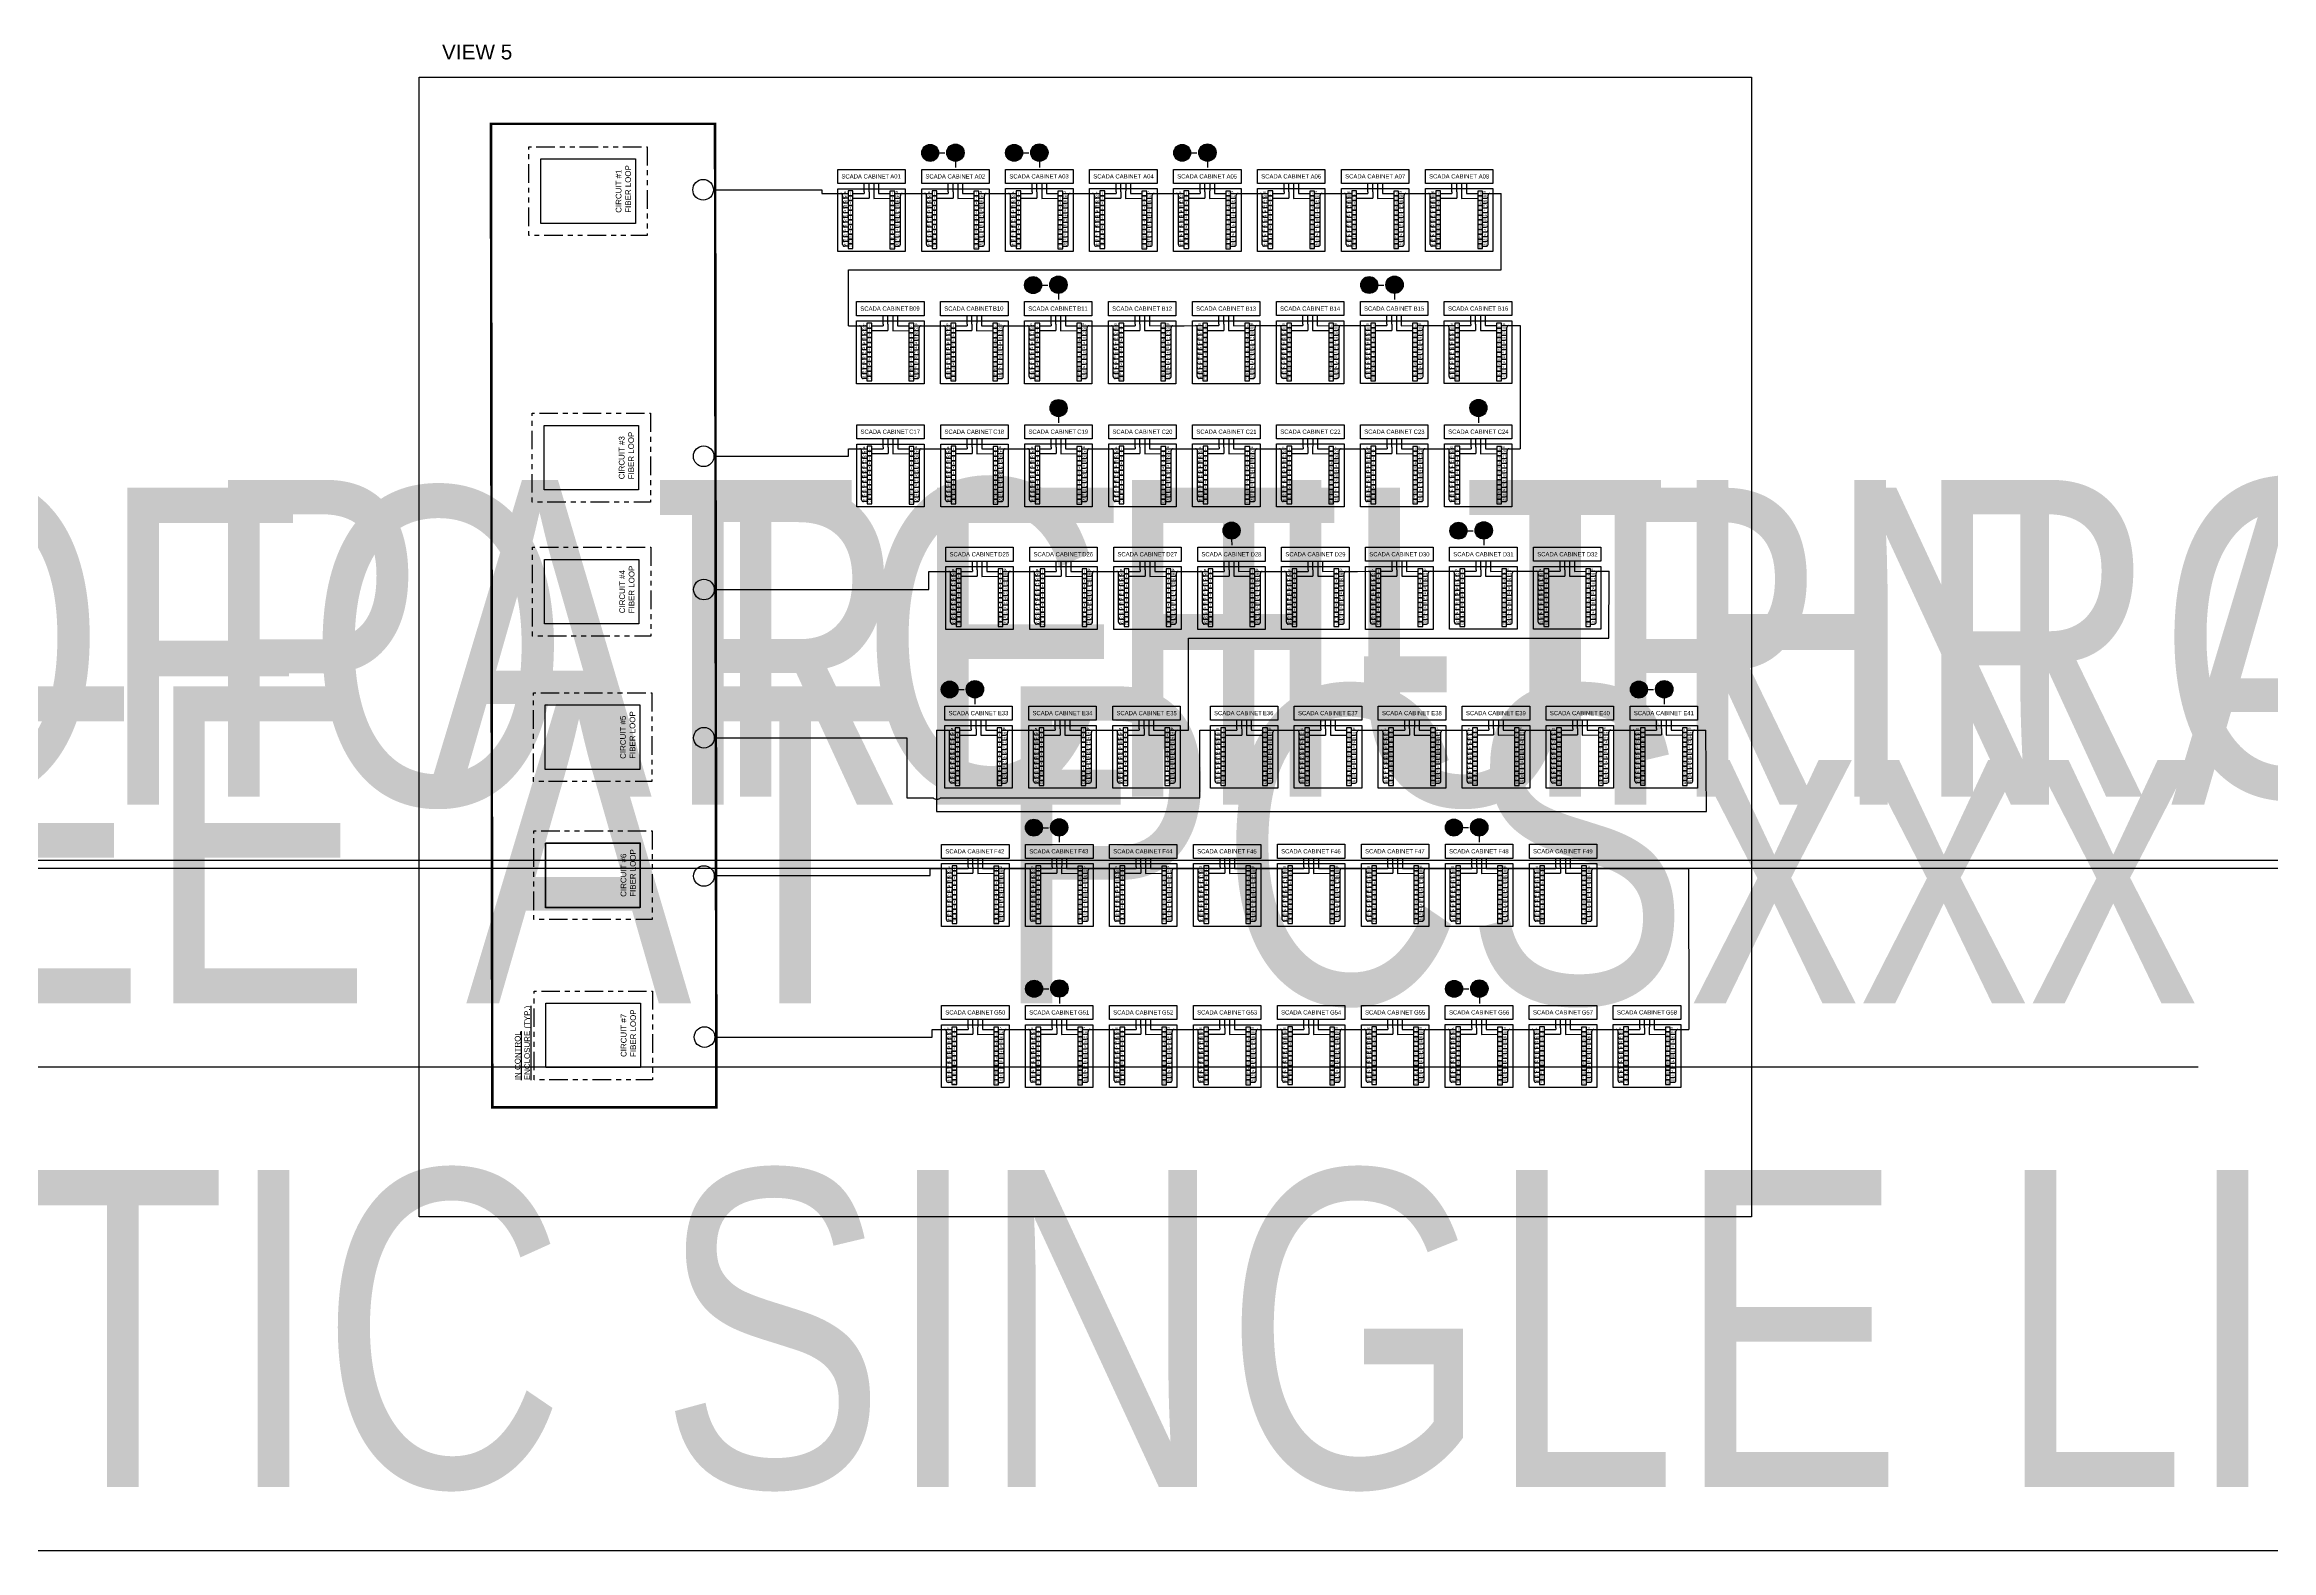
# Model space of a CAD drawing. Header units: feet. Extents: x -17 to 246, y -88 to 32.
# Drawn here: x 146.11 to 191.09, y -31.33 to -0.92 of the extents above; entities that cross this region are included whole.
import ezdxf
from ezdxf.enums import TextEntityAlignment as Align

# ---------------------------------------------------------------- set-up
doc = ezdxf.new("R2018")
doc.units = ezdxf.units.FT
doc.header["$MEASUREMENT"] = 0
for name, pattern in [('DASHED2', [0.375, 0.25, -0.125]), ('PHANTOM', [0.49999999999999994, 0.25, -0.05, 0.05, -0.05, 0.05, -0.05]), ('PHANTOM4', [0.6875, 0.3125, 0.0625, -0.0625, 0.0625, -0.0625, 0.0625, -0.0625])]:
    doc.linetypes.add(name, pattern=pattern)
for name, color, linetype in [('E-1LIN', 4, 'Continuous'), ('E-1LIN-COMM-EQPM', 243, 'Continuous'), ('E-CABL-CAT5', 120, 'CAT5_CABLE'), ('E-CABL-FO', 120, 'FIBER_OPTIC'), ('E-CABL-FO-6_STND', 121, 'FIBER_OPTIC_6 STRAND'), ('E-DASH', 11, 'PHANTOM4'), ('E-EQPM', 5, 'Continuous'), ('E-TEXT', 7, 'Continuous'), ('E-TXT', 7, 'Continuous'), ('G-ANNO-TEXT', 1, 'Continuous')]:
    doc.layers.add(name, color=color, linetype=linetype)
doc.layers.add('G-NPLT', color=67, linetype='Continuous', plot=False)
doc.styles.add('NEI-A', font='arial.ttf')
doc.styles.get("Standard").update_dxf_attribs({"font": 'arial.ttf'})
doc.linetypes.add('CAT5_CABLE', pattern='A,1,-0.12,["CAT5",Standard,S=0.1,R=0,X=-0.08,Y=-0.05],-0.3', length=1.42)
doc.linetypes.add('FIBER_OPTIC', pattern='A,0.2,-0.05,0,-0.05,0.2,-0.15,["FO",Standard,S=0.1,R=0,X=-0.04,Y=-0.05],-0.25,0.2,-0.05,0,-0.05', length=1.2)
doc.linetypes.add('FIBER_OPTIC_6 STRAND', pattern='A,0.2,-0.05,0,-0.05,0.2,-0.15,["FO",Standard,S=0.1,R=0,X=-0.04,Y=-0.05],-0.25,0.2,-0.05,0,-0.05', length=1.2)

# ---------------------------------------------------------------- blocks, each defined once
blk = doc.blocks.new('DETAIL_TITLE')
at = {"style": 'NEI-A', "flags": 8}
blk.add_attdef('#', text='', height=0.25, dxfattribs=at).set_placement((0.5922, -0.5109), align=Align.MIDDLE_CENTER)
at = {"lineweight": 30, "flags": 104}
blk.add_attdef('DETAIL_TITLE', text='', height=0.2, dxfattribs=at).set_placement((0.909896588761212, -0.5251383791434918), align=Align.BOTTOM_LEFT)
at = {"style": 'NEI-A'}
for tag, p in [('SCALE:', (0.9386493124493107, -0.7379200523425924)), ('1"_=_', (1.547398728572484, -0.7379200523425924))]:
    blk.add_attdef(tag, text='', height=0.1, dxfattribs=at).set_placement(p, align=Align.BOTTOM_LEFT)
blk = doc.blocks.new('DEAD END')
at = {"layer": 'E-1LIN'}
blk.add_circle((0, 0), 0.07500000000000001, dxfattribs=at)
blk = doc.blocks.new('SYMB-METEOROLOGICAL_STATION')
h = blk.add_hatch(color=255)
h.dxf.hatch_style = 1
edge = h.paths.add_edge_path()
edge.add_arc((0, 0), 0.15625, 0, 360)
at = {"layer": 'G-ANNO-TEXT', "linetype": 'Continuous'}
blk.add_circle((0, 0), 0.15625, dxfattribs=at)
at = {"layer": 'G-ANNO-TEXT', "insert": (0, 0), "char_height": 0.1, "attachment_point": 5, "style": 'NEI-A'}
blk.add_mtext_dynamic_manual_height_columns('MS', width=0.2540637789904502, gutter_width=0.625, heights=[0], dxfattribs=at)
blk = doc.blocks.new('SYMB-ARRAY_SENSORS')
h = blk.add_hatch(color=255)
h.dxf.hatch_style = 1
edge = h.paths.add_edge_path()
edge.add_arc((34.20396888885393, -26.64966770546662), 0.5335016499733367, 0, 360)
at = {"layer": 'G-ANNO-TEXT', "linetype": 'Continuous'}
blk.add_circle((34.20396888885393, -26.64966770546662), 0.5335016499733367, dxfattribs=at)
at = {"layer": 'G-ANNO-TEXT', "insert": (34.20396888885393, -26.64966770546662), "char_height": 0.4, "attachment_point": 5, "style": 'NEI-A'}
blk.add_mtext_dynamic_manual_height_columns('AS', width=0.8674780498551445, gutter_width=2.134006599893347, heights=[0], dxfattribs=at)
blk = doc.blocks.new('FPP 24')
for points in [[(151.3962027238373, 36.12944122365067), (151.1381286125812, 36.12944122365067), (151.1381286125812, 35.87136711239461), (151.3962027238373, 35.87136711239461)], [(153.6477520122171, 36.12457703363098), (153.389677900961, 36.12457703363098), (153.389677900961, 35.86650292237492), (153.6477520122171, 35.86650292237492)], [(151.3962027238373, 35.87136711239461), (151.1381286125812, 35.87136711239461), (151.1381286125812, 35.61329300113832), (151.3962027238373, 35.61329300113832)], [(151.3962027238373, 35.61329300113832), (151.1381286125812, 35.61329300113832), (151.1381286125812, 35.35521888988202), (151.3962027238373, 35.35521888988202)], [(151.3962027238373, 35.35521888988202), (151.1381286125812, 35.35521888988202), (151.1381286125812, 35.09714477862573), (151.3962027238373, 35.09714477862573)], [(151.3962027238373, 35.09714477862573), (151.1381286125812, 35.09714477862573), (151.1381286125812, 34.83907066736944), (151.3962027238373, 34.83907066736944)], [(151.3962027238373, 34.83907066736944), (151.1381286125812, 34.83907066736944), (151.1381286125812, 34.58099655611338), (151.3962027238373, 34.58099655611338)], [(153.6477520122171, 35.86650292237492), (153.389677900961, 35.86650292237492), (153.389677900961, 35.60842881111863), (153.6477520122171, 35.60842881111863)], [(153.6477520122171, 35.60842881111863), (153.389677900961, 35.60842881111863), (153.389677900961, 35.35035469986234), (153.6477520122171, 35.35035469986234)], [(153.6477520122171, 35.35035469986234), (153.389677900961, 35.35035469986234), (153.389677900961, 35.09228058860604), (153.6477520122171, 35.09228058860604)], [(153.6477520122171, 35.09228058860604), (153.389677900961, 35.09228058860604), (153.389677900961, 34.83420647734975), (153.6477520122171, 34.83420647734975)], [(153.6477520122171, 34.83420647734975), (153.389677900961, 34.83420647734975), (153.389677900961, 34.57613236609369), (153.6477520122171, 34.57613236609369)], [(151.3962027238373, 34.58099655611338), (151.1381286125812, 34.58099655611338), (151.1381286125812, 34.32292244485708), (151.3962027238373, 34.32292244485708)], [(151.3962027238373, 34.32292244485708), (151.1381286125812, 34.32292244485708), (151.1381286125812, 34.06484833360079), (151.3962027238373, 34.06484833360079)], [(151.3962027238373, 34.06484833360079), (151.1381286125812, 34.06484833360079), (151.1381286125812, 33.8067742223445), (151.3962027238373, 33.8067742223445)], [(151.3962027238373, 33.8067742223445), (151.1381286125812, 33.8067742223445), (151.1381286125812, 33.54870011108821), (151.3962027238373, 33.54870011108821)], [(151.3962027238373, 33.54870011108821), (151.1381286125812, 33.54870011108821), (151.1381286125812, 33.29062599983192), (151.3962027238373, 33.29062599983192)], [(153.6477520122171, 34.57613236609369), (153.389677900961, 34.57613236609369), (153.389677900961, 34.3180582548374), (153.6477520122171, 34.3180582548374)], [(153.6477520122171, 34.3180582548374), (153.389677900961, 34.3180582548374), (153.389677900961, 34.0599841435811), (153.6477520122171, 34.0599841435811)], [(153.6477520122171, 34.0599841435811), (153.389677900961, 34.0599841435811), (153.389677900961, 33.80191003232481), (153.6477520122171, 33.80191003232481)], [(153.6477520122171, 33.80191003232481), (153.389677900961, 33.80191003232481), (153.389677900961, 33.54383592106852), (153.6477520122171, 33.54383592106852)], [(153.6477520122171, 33.54383592106852), (153.389677900961, 33.54383592106852), (153.389677900961, 33.28576180981223), (153.6477520122171, 33.28576180981223)], [(151.3962027238373, 33.29062599983192), (151.1381286125812, 33.29062599983192), (151.1381286125812, 33.03255188857585), (151.3962027238373, 33.03255188857585)], [(153.6477520122171, 33.28576180981223), (153.389677900961, 33.28576180981223), (153.389677900961, 33.02768769855616), (153.6477520122171, 33.02768769855616)]]:
    blk.add_lwpolyline(points, close=True)
at = {"layer": 'E-1LIN-COMM-EQPM'}
for points in [[(150.5800019324649, 37.28823029758689), (154.205838096798, 37.28823029758689), (154.205838096798, 36.53299850832577), (150.5800019324649, 36.53299850832577)], [(150.5800019324649, 36.25394510222679), (154.205838096798, 36.25394510222679), (154.2058380967971, 32.87801871152362), (150.580001932464, 32.87801871152362)]]:
    blk.add_lwpolyline(points, close=True, dxfattribs=at)
at = {"layer": 'E-CABL-FO', "linetype": 'Continuous'}
for p, q in [((151.3961501549763, 35.99587099097073), (152.0058088477469, 35.99587099097073)), ((152.0058088477487, 36.07845470657423), (152.0058088477473, 36.53298215785469)), ((152.0058088477487, 36.07845470657423), (152.0058088477487, 35.99587099097073)), ((152.2638829590002, 36.07845470657401), (152.2638829590023, 36.53298215785469)), ((152.2638829590002, 36.07845470657401), (152.263882959003, 35.73779687971467)), ((151.3961501549763, 35.73779687971444), (152.0058088477469, 35.73779687971444)), ((152.0058088477469, 35.73779687971444), (152.263882959003, 35.73779687971467))]:
    blk.add_line(p, q, dxfattribs=at)
at = {"layer": 'E-CABL-FO'}
for p, q in [((150.83807604372, 35.83779687971435), (150.83807604372, 35.89587099097082)), ((150.83807604372, 35.57972276845805), (150.83807604372, 35.83779687971435)), ((150.83807604372, 35.32164865720176), (150.83807604372, 35.70875982408609)), ((150.83807604372, 35.06357454594547), (150.83807604372, 35.4506857128298)), ((150.83807604372, 34.80550043468918), (150.83807604372, 35.1926116015735)), ((150.83807604372, 34.54742632343311), (150.83807604372, 34.93453749031744)), ((151.1380760437202, 35.73779687971444), (150.9380760437204, 35.73779687971444)), ((151.1380760437202, 35.47972276845815), (150.9380760437204, 35.47972276845815)), ((151.1380760437202, 35.22164865720185), (150.9380760437204, 35.22164865720185)), ((151.1380760437202, 34.96357454594556), (150.9380760437204, 34.96357454594556)), ((153.6477639855418, 35.73779687971444), (153.8477639855416, 35.73779687971444)), ((153.6477639855418, 35.47972276845815), (153.8477639855416, 35.47972276845815)), ((153.6477639855418, 35.22164865720185), (153.8477639855416, 35.22164865720185)), ((153.6477639855418, 34.96357454594556), (153.8477639855416, 34.96357454594556)), ((153.9477639855419, 35.83779687971435), (153.9477639855419, 35.89587099097082)), ((153.9477639855419, 35.57972276845805), (153.9477639855419, 35.83779687971435)), ((153.9477639855419, 35.32164865720176), (153.9477639855419, 35.70875982408609)), ((153.9477639855419, 35.06357454594547), (153.9477639855419, 35.4506857128298)), ((153.9477639855419, 34.80550043468918), (153.9477639855419, 35.1926116015735)), ((153.9477639855419, 34.54742632343311), (153.9477639855419, 34.93453749031744)), ((150.83807604372, 34.28935221217682), (150.83807604372, 34.67646337906115)), ((150.83807604372, 34.03127810092053), (150.83807604372, 34.41838926780486)), ((150.83807604372, 33.77320398966424), (150.83807604372, 34.16031515654856)), ((150.83807604372, 33.51512987840795), (150.83807604372, 33.90224104529227)), ((150.83807604372, 33.25705576715166), (150.83807604372, 33.64416693403598)), ((151.1380760437202, 34.70550043468927), (150.9380760437204, 34.70550043468927)), ((151.1380760437202, 34.44742632343321), (150.9380760437204, 34.44742632343321)), ((151.1380760437202, 34.18935221217691), (150.9380760437204, 34.18935221217691)), ((151.1380760437202, 33.93127810092062), (150.9380760437204, 33.93127810092062)), ((151.1380760437202, 33.67320398966433), (150.9380760437204, 33.67320398966433)), ((153.6477639855418, 34.70550043468927), (153.8477639855416, 34.70550043468927)), ((153.6477639855418, 34.44742632343321), (153.8477639855416, 34.44742632343321)), ((153.6477639855418, 34.18935221217691), (153.8477639855416, 34.18935221217691)), ((153.6477639855418, 33.93127810092062), (153.8477639855416, 33.93127810092062)), ((153.6477639855418, 33.67320398966433), (153.8477639855416, 33.67320398966433)), ((153.9477639855419, 34.28935221217682), (153.9477639855419, 34.67646337906115)), ((153.9477639855419, 34.03127810092053), (153.9477639855419, 34.41838926780486)), ((153.9477639855419, 33.77320398966424), (153.9477639855419, 34.16031515654856)), ((153.9477639855419, 33.51512987840795), (153.9477639855419, 33.90224104529227)), ((153.9477639855419, 33.25705576715166), (153.9477639855419, 33.64416693403598)), ((151.1380760437202, 33.41512987840804), (150.9380760437204, 33.41512987840804)), ((151.1380760437202, 33.15705576715175), (150.9380760437204, 33.15705576715175)), ((153.6477639855418, 33.41512987840804), (153.8477639855416, 33.41512987840804)), ((153.6477639855418, 33.15705576715175), (153.8477639855416, 33.15705576715175))]:
    blk.add_line(p, q, dxfattribs=at)
for points in [[(150.1377050907228, 35.9953567490453), (150.7380760437197, 35.9958709909705), (151.1380760437202, 35.99587099097073)], [(153.6477639855418, 35.99587099097073), (154.0477639855423, 35.9958709909705), (154.6509990957982, 35.9958709909705)]]:
    blk.add_lwpolyline(points, dxfattribs=at)
at = {"layer": 'E-CABL-FO', "linetype": 'Continuous'}
for points in [[(152.5213771773492, 36.53298215785469), (152.5182650129121, 35.7279634076158), (153.389677900961, 35.73746586674677)], [(152.7800276001139, 36.53298215785469), (152.7800187958849, 36.16423420491748)], [(152.7800187958849, 36.16423420491748), (152.7800187958849, 35.99444612770169), (153.3896774886564, 35.99677017398682)]]:
    blk.add_lwpolyline(points, dxfattribs=at)
at = {"layer": 'E-CABL-FO'}
for centre, start, end in [((150.7380760437197, 35.89587099097082), 0, 90), ((154.0477639855423, 35.89587099097082), 90, 180), ((150.9380760437204, 35.83779687971435), 180, 270), ((150.9380760437204, 35.57972276845805), 180, 270), ((150.9380760437204, 35.32164865720176), 180, 270), ((150.9380760437204, 35.06357454594547), 180, 270), ((150.9380760437204, 34.80550043468918), 180, 270), ((153.8477639855416, 35.83779687971435), 270, 0), ((153.8477639855416, 35.57972276845805), 270, 0), ((153.8477639855416, 35.32164865720176), 270, 0), ((153.8477639855416, 35.06357454594547), 270, 0), ((153.8477639855416, 34.80550043468918), 270, 0), ((150.9380760437204, 34.54742632343311), 180, 270), ((150.9380760437204, 34.28935221217682), 180, 270), ((150.9380760437204, 34.03127810092053), 180, 270), ((150.9380760437204, 33.77320398966424), 180, 270), ((153.8477639855416, 34.54742632343311), 270, 0), ((153.8477639855416, 34.28935221217682), 270, 0), ((153.8477639855416, 34.03127810092053), 270, 0), ((153.8477639855416, 33.77320398966424), 270, 0), ((150.9380760437204, 33.51512987840795), 180, 270), ((150.9380760437204, 33.25705576715166), 180, 270), ((153.8477639855416, 33.51512987840795), 270, 0), ((153.8477639855416, 33.25705576715166), 270, 0)]:
    blk.add_arc(centre, 0.1, start, end, dxfattribs=at)
at = {"style": 'NEI-A'}
for s, p in [('1', (151.2671656682092, 36.00040416802264)), ('1', (153.518714956589, 35.99553997800295)), ('4', (151.2671656682092, 35.22618183425399)), ('3', (151.2671656682092, 35.48425594551006)), ('5', (151.2671656682092, 34.9681077229977)), ('2', (151.2671656682092, 35.74233005676635)), ('6', (151.2671656682092, 34.71003361174141)), ('4', (153.518714956589, 35.2213176442343)), ('3', (153.518714956589, 35.47939175549037)), ('5', (153.518714956589, 34.96324353297801)), ('2', (153.518714956589, 35.73746586674666)), ('6', (153.518714956589, 34.70516942172172)), ('10', (151.2671656682092, 33.67773716671647)), ('8', (151.2671656682092, 34.19388538922883)), ('9', (151.2671656682092, 33.93581127797253)), ('7', (151.2671656682092, 34.45195950048512)), ('10', (153.518714956589, 33.67287297669678)), ('8', (153.518714956589, 34.18902119920914)), ('9', (153.518714956589, 33.93094708795284)), ('7', (153.518714956589, 34.44709531046543)), ('11', (151.2671656682092, 33.41966305546018)), ('12', (151.2671656682092, 33.16158894420388)), ('11', (153.518714956589, 33.41479886544049)), ('12', (153.518714956589, 33.1567247541842))]:
    blk.add_text(s, height=0.1, dxfattribs=at).set_placement(p, align=Align.MIDDLE_CENTER)
at = {"layer": 'G-ANNO-TEXT', "style": 'NEI-A'}
for s, p in [('BL', (150.9039623131305, 36.01715119308611)), ('BL', (153.7001948904302, 36.03263355642659)), ('WH', (150.8752922262473, 34.74547873334879)), ('OR', (150.8869901892787, 35.78721558885805)), ('GR', (150.8901100332827, 35.52250971451178)), ('BR', (150.8910569810168, 35.27388548633207)), ('SL', (150.9106050965761, 35.01142259593323)), ('WH', (153.671524803547, 34.76096109668927)), ('OR', (153.6832227665783, 35.80269795219853)), ('GR', (153.6863426105824, 35.53799207785226)), ('BR', (153.6872895583165, 35.28936784967255)), ('SL', (153.7068376738758, 35.02690495927371)), ('RO', (150.8903755818889, 33.45654434213208)), ('BK', (150.8911047331119, 34.22865217712433)), ('RD', (150.892092788952, 34.48648365638895)), ('YL', (150.9045805857463, 33.97411266177854)), ('VI', (150.9174367763627, 33.71083517689813)), ('RO', (153.6866081591886, 33.47202670547256)), ('BK', (153.6873373104115, 34.24413454046481)), ('RD', (153.6883253662516, 34.50196601972943)), ('YL', (153.700813163046, 33.98959502511902)), ('VI', (153.7136693536623, 33.72631754023861)), ('AQ', (150.8936990282657, 33.2021520877907)), ('AQ', (153.6899316055653, 33.21763445113118))]:
    blk.add_text(s, height=0.1, dxfattribs=at).set_placement(p)
at = {"layer": 'G-ANNO-TEXT', "insert": (150.7793342478423, 37.02883108059763), "char_height": 0.2285335910500604, "attachment_point": 1, "style": 'NEI-A'}
blk.add_mtext_dynamic_manual_height_columns('SCADA CABINET ', width=4.60684181997553, gutter_width=1.249793076055018, heights=[0], dxfattribs=at)

msp = doc.modelspace()

# ---------------------------------------------------------------- linework, layer by layer
at = {"layer": 'E-CABL-CAT5', "color": 120, "linetype": 'DASHED2', "ltscale": 0.5}
for points in [[(164.1684170601266, -3.109682261616214), (164.3333237257872, -3.1098921925377)], [(165.8635640999295, -3.107447620692241), (166.0284707655902, -3.107657551613727)], [(169.2585214792181, -3.107054944974749), (169.4234281448788, -3.107264875896234)], [(164.5080440483777, -3.279163526885782), (164.5093902776719, -3.444089274476539)], [(166.2031910881807, -3.276928885961794), (166.2045373174749, -3.441854633552552)], [(169.5981484674693, -3.276536210244316), (169.5994946967634, -3.441461957835074)], [(166.2482403008937, -5.77765554758922), (166.4131469665543, -5.777865478510705)], [(173.0381550594707, -5.776870196154263), (173.2030617251314, -5.777080127075749)], [(166.5878672891448, -5.947136812858787), (166.589213518439, -6.11206256044953)], [(173.3777820477219, -5.946351461423831), (173.379128277016, -6.111277209014574)], [(166.5916124969488, -8.433372227233534), (166.5929587262429, -8.598297974824291)], [(175.0726053049617, -8.432402979975137), (175.0739515342559, -8.597328727565895)], [(174.8401883149079, -10.73822537412119), (175.0050949805685, -10.73843530504266)], [(170.0873792342262, -10.90829565296697), (170.0887254635203, -11.07322140055773)], [(175.179815303159, -10.90770663939074), (175.1811615324531, -11.0726323869815)], [(164.5628659049235, -13.94588340110155), (164.7277725705841, -13.94609333202303)], [(164.9024928931746, -14.11536466637111), (164.9038391224688, -14.28029041396186)], [(178.4859293221827, -13.94635722231453), (178.6508359878434, -13.946567153236)], [(178.8255563104339, -14.11583848758409), (178.826902539728, -14.28076423517483)], [(166.2640898023714, -16.73595330936072), (166.4289964680321, -16.73616324028221)], [(166.6037167906226, -16.90543457463028), (166.6050630199167, -17.07036032222103)], [(174.748297433817, -16.73498076761977), (174.9132040994776, -16.73519069854125)], [(175.0879244220681, -16.90446203288933), (175.0892706513623, -17.06938778048008)], [(166.2678350101752, -19.98943075828802), (166.4327416758358, -19.98964068920949)], [(166.6074619984263, -20.15891202355758), (166.6088082277205, -20.32383777114833)], [(174.7511594680294, -19.99049981409487), (174.9160661336901, -19.99070974501635)], [(175.0907864562806, -20.15998107936443), (175.0921326855747, -20.32490682695519)]]:
    msp.add_lwpolyline(points, dxfattribs=at)
at = {"layer": 'E-CABL-FO-6_STND', "flags": 128}
for points in [[(159.6208011933363, -3.852540423069172), (161.8099481630724, -3.853554136081087)], [(161.8099481630724, -3.853554136081087), (161.8099481630724, -3.928635680382271)], [(161.8099481630724, -3.928635680382271), (161.9645722803214, -3.928503238592185)], [(162.3460481611813, -6.59871738650682), (162.3464268740504, -5.469183523954143), (175.5293136351503, -5.469183523954143), (175.5316005170589, -3.926957419792899)], [(175.9130763979188, -6.597171567707534), (175.9168216057227, -9.083406982082266)], [(159.6315371197261, -9.235316617834883), (162.3495939135631, -9.235316617834883), (162.3497933689853, -9.084952800881553)], [(159.6367071447863, -11.92652544527232), (163.9714365134458, -11.92652544527232), (163.9695290781227, -11.56097208248389)], [(163.9695280700006, -11.56077887936981), (164.1480814166185, -11.56007256447374)], [(169.214952818346, -14.76776582491703), (169.214952818346, -12.91023999280711), (177.7074876749492, -12.91023999280711), (177.715109653356, -11.55852674567446)], [(164.1272061675924, -14.76839478444158), (164.1269270459238, -16.40699064019202), (179.6822842156446, -16.40699064019202), (179.6665577877624, -14.7668457841738)], [(164.2072366571048, -16.13261842044733), (169.4425510089185, -16.13244417618728), (169.4425510089185, -14.76916080592196), (169.4912866102092, -14.76800514827325)], [(159.6381286189358, -14.92224207470321), (163.526821535316, -14.92224207470321), (163.526111208382, -15.37654083508238), (163.526111208382, -16.13251030304116), (164.0586108831216, -16.13251030304116)], [(159.6355540232065, -17.70154192805454), (163.9997233724355, -17.69963399640098), (163.9982389027796, -17.55903417365408), (164.0633226655249, -17.55885692951108)], [(177.6303509022626, -17.55731111071181), (179.3175889472137, -17.55710562530031)], [(179.3175889472137, -17.55710562530031), (179.3251596561742, -20.81060173728059)], [(159.6486737093984, -20.96455743727222), (164.0383714025065, -20.96455743727222), (164.0388739841837, -20.81330246421885), (164.0622528898442, -20.81234078342978)]]:
    msp.add_lwpolyline(points, dxfattribs=at)
at = {"layer": 'E-CABL-FO-6_STND'}
msp.add_arc((164.1329777502237, -16.0583595135663), 0.1050179532381499, 224.9999999999994, 315.0000000000006, dxfattribs=at)
at = {"layer": 'E-DASH', "flags": 128}
for points in [[(158.2845871711976, -2.985067254238359), (158.2845871711976, -4.778208072971552), (155.894248775224, -4.778208072971552), (155.894248775224, -2.985067254238359)], [(158.3462074194254, -8.368022917202495), (158.3462074194254, -10.16116373593567), (155.9558690234518, -10.16116373593567), (155.9558690234518, -8.368022917202495)], [(158.356147728813, -11.07340123229274), (158.356147728813, -12.8665420510259), (155.9658093328395, -12.8665420510259), (155.9658093328395, -11.07340123229274)], [(158.3728712186904, -14.01303916290331), (158.3728712186904, -15.80617998163652), (155.9825328227168, -15.80617998163652), (155.9825328227168, -14.01303916290331)], [(158.3815207107289, -16.79899216609252), (158.3815207107289, -18.5921329848257), (155.9911823147553, -18.5921329848257), (155.9911823147553, -16.79899216609252)], [(158.3864086251621, -20.03435177948265), (158.3864086251621, -21.82749259821585), (155.9960702291885, -21.82749259821585), (155.9960702291885, -20.03435177948265)]]:
    msp.add_lwpolyline(points, close=True, dxfattribs=at)
at = {"layer": 'E-EQPM', "color": 5, "flags": 128}
for points in [[(158.0426317633454, -3.230402833676379), (158.0426317633454, -4.532872493533517), (156.1362041830762, -4.532872493533517), (156.1362041830762, -3.230402833676379)], [(158.1042520115732, -8.613358496640558), (158.1042520115732, -9.915828156497668), (156.197824431304, -9.915828156497668), (156.197824431304, -8.613358496640558)], [(158.1141923209608, -11.31873681173076), (158.1141923209608, -12.62120647158787), (156.2077647406916, -12.62120647158787), (156.2077647406916, -11.31873681173076)], [(158.1309158108382, -14.25837474234135), (158.1309158108382, -15.56084440219848), (156.2244882305691, -15.56084440219848), (156.2244882305691, -14.25837474234135)], [(158.1352594416764, -17.05059130178212), (158.1352594416764, -18.35306096163922), (156.2288318614072, -18.35306096163922), (156.2288318614072, -17.05059130178212)], [(158.1395653028768, -17.04432774553055), (158.1395653028768, -18.34679740538766), (156.2331377226076, -18.34679740538766), (156.2331377226076, -17.04432774553055)], [(158.1444532173099, -20.27968735892068), (158.1444532173099, -21.58215701877779), (156.2380256370407, -21.58215701877779), (156.2380256370407, -20.27968735892068)]]:
    msp.add_lwpolyline(points, close=True, dxfattribs=at)
at = {"layer": 'E-TXT', "color": 253, "linetype": 'PHANTOM', "const_width": 0.05157597057565984}
msp.add_lwpolyline([(159.6795448489108, -22.38454831413685), (159.6527324715034, -2.521240500978251), (155.1262073440668, -2.521240500978251), (155.1530197214743, -22.38454831413685)], close=True, dxfattribs=at)
at = {"layer": 'G-NPLT'}
msp.add_lwpolyline([(153.6765200311456, -1.58255250066658), (180.5856113531562, -1.58255250066658), (180.5856113531562, -24.59313874462796), (153.6765200311456, -24.59313874462796)], close=True, dxfattribs=at)

# ---------------------------------------------------------------- block references
for name, p, xscale, yscale, zscale in [('SYMB-ARRAY_SENSORS', (153.034172048698, 5.432215726441441), 0.3205254970704749, 0.3205254970704749, 0.3205254970704749), ('SYMB-METEOROLOGICAL_STATION', (164.5081916824228, -3.104203114001479), 1.119747041101608, 1.119747041101608, 1.119747041101608), ('SYMB-ARRAY_SENSORS', (154.729319088501, 5.434450367365429), 0.3205254970704749, 0.3205254970704749, 0.3205254970704749), ('SYMB-METEOROLOGICAL_STATION', (166.2033387222257, -3.101968473077505), 1.119747041101608, 1.119747041101608, 1.119747041101608), ('SYMB-ARRAY_SENSORS', (158.1242764677895, 5.434843043082907), 0.3205254970704749, 0.3205254970704749, 0.3205254970704749), ('SYMB-METEOROLOGICAL_STATION', (169.5982961015143, -3.101575797360013), 1.119747041101608, 1.119747041101608, 1.119747041101608), ('DEAD END', (159.4122223972977, -3.853437166138292), 2.781076316186212, 2.781076316186212, 2.781076316186212), ('SYMB-ARRAY_SENSORS', (155.1139952894651, 2.76424244046845), 0.3205254970704749, 0.3205254970704749, 0.3205254970704749), ('SYMB-METEOROLOGICAL_STATION', (166.5880149231899, -5.77217639997447), 1.119747041101608, 1.119747041101608, 1.119747041101608), ('SYMB-ARRAY_SENSORS', (161.9039100480421, 2.765027791903407), 0.3205254970704749, 0.3205254970704749, 0.3205254970704749), ('SYMB-METEOROLOGICAL_STATION', (173.3779296817669, -5.771391048539513), 1.119747041101608, 1.119747041101608, 1.119747041101608), ('SYMB-ARRAY_SENSORS', (155.5477235627707, 0.3436180751480293), 0.322883258667007, 0.322883258667007, 0.322883258667007), ('SYMB-ARRAY_SENSORS', (164.0287163707836, 0.3445873224064258), 0.322883258667007, 0.322883258667007, 0.322883258667007), ('DEAD END', (159.4229563960122, -9.235316617834883), 2.781076316186212, 2.781076316186212, 2.781076316186212), ('SYMB-ARRAY_SENSORS', (159.0434903000481, -2.131305350585407), 0.322883258667007, 0.322883258667007, 0.322883258667007), ('SYMB-ARRAY_SENSORS', (163.7059433034792, -2.196327386063516), 0.3205254970704749, 0.3205254970704749, 0.3205254970704749), ('SYMB-METEOROLOGICAL_STATION', (175.179962937204, -10.73274622650644), 1.119747041101608, 1.119747041101608, 1.119747041101608), ('DEAD END', (159.4281264210723, -11.92652544527232), 2.781076316186212, 2.781076316186212, 2.781076316186212), ('SYMB-ARRAY_SENSORS', (153.4286208934949, -5.40398541304387), 0.3205254970704749, 0.3205254970704749, 0.3205254970704749), ('SYMB-METEOROLOGICAL_STATION', (164.9026405272196, -13.9404042534868), 1.119747041101608, 1.119747041101608, 1.119747041101608), ('SYMB-ARRAY_SENSORS', (167.3516843107541, -5.404459234256848), 0.3205254970704749, 0.3205254970704749, 0.3205254970704749), ('SYMB-METEOROLOGICAL_STATION', (178.8257039444789, -13.94087807469978), 1.119747041101608, 1.119747041101608, 1.119747041101608), ('DEAD END', (159.4284237575336, -14.92004220311003), 2.781076316186212, 2.781076316186212, 2.781076316186212), ('SYMB-ARRAY_SENSORS', (155.1298447909429, -8.19405532130304), 0.3205254970704749, 0.3205254970704749, 0.3205254970704749), ('SYMB-METEOROLOGICAL_STATION', (166.6038644246676, -16.73047416174599), 1.119747041101608, 1.119747041101608, 1.119747041101608), ('SYMB-ARRAY_SENSORS', (163.6140524223883, -8.19308277956209), 0.3205254970704749, 0.3205254970704749, 0.3205254970704749), ('SYMB-METEOROLOGICAL_STATION', (175.0880720561131, -16.72950162000502), 1.119747041101608, 1.119747041101608, 1.119747041101608), ('DEAD END', (159.4278964065392, -17.71193182507585), 2.781076316186212, 2.781076316186212, 2.781076316186212), ('SYMB-ARRAY_SENSORS', (155.1335899987466, -11.44753277023034), 0.3205254970704749, 0.3205254970704749, 0.3205254970704749), ('SYMB-METEOROLOGICAL_STATION', (166.6076096324713, -19.98395161067327), 1.119747041101608, 1.119747041101608, 1.119747041101608), ('SYMB-ARRAY_SENSORS', (163.6169144566009, -11.44860182603719), 0.3205254970704749, 0.3205254970704749, 0.3205254970704749), ('SYMB-METEOROLOGICAL_STATION', (175.0909340903256, -19.98502066648012), 1.119747041101608, 1.119747041101608, 1.119747041101608), ('DEAD END', (159.4400929856844, -20.96455743727222), 2.781076316186212, 2.781076316186212, 2.781076316186212)]:
    msp.add_blockref(name, p, dxfattribs=dict(xscale=xscale, yscale=yscale, zscale=zscale))
at = {"layer": 'E-CABL-FO-6_STND', "xscale": 0.3757518406035912, "yscale": 0.3757518406035912, "zscale": 0.3757518406035912}
for p in [(105.5500532484831, -17.45382479022885), (107.2459317780753, -17.45363156287894), (108.9418103076675, -17.45343833552903), (110.6376888372597, -17.45324510817912), (112.3335673668519, -17.45305188082921), (114.0294458964441, -17.4528586534793), (115.7253244260363, -17.45266542612939), (117.4212029556284, -17.45247219877947), (105.931529129343, -20.12403893814349), (107.6274076589352, -20.12384571079357), (109.3232861885274, -20.12365248344366), (111.0191647181196, -20.12345925609375), (112.7150432477118, -20.12326602874384), (114.410921777304, -20.12307280139393), (116.1068003068962, -20.12287957404402), (117.8026788364884, -20.12268634669411), (105.9352743371469, -22.61027435251823), (107.6311528667391, -22.61008112516832), (109.3270313963313, -22.60988789781841), (111.0229099259235, -22.6096946704685), (112.7187884555157, -22.60950144311859), (114.4146669851079, -22.60930821576868), (116.1105455147, -22.60911498841877), (117.8064240442922, -22.60892176106886), (107.7335623847802, -25.08539411611041), (109.4294409143724, -25.0852008887605), (111.1253194439646, -25.08500766141059), (112.8211979735568, -25.08481443406068), (114.517076503149, -25.08462120671077), (116.2129550327411, -25.08442797936086), (117.9088335623333, -25.08423475201095), (119.6047120919255, -25.08404152466104), (107.7127981977311, -28.29366705860343), (109.4086767273233, -28.29347383125352), (111.1045552569155, -28.29328060390361), (113.0767675783709, -28.29332669990993), (114.7726461079631, -28.29313347256002), (116.4685246375553, -28.2929402452101), (118.1644031671475, -28.29274701786019), (119.8602816967397, -28.29255379051028), (121.5561602263319, -28.29236056316037), (107.6488036336867, -31.08417848114775), (109.3446821632789, -31.08398525379784), (111.0405606928711, -31.08379202644793), (112.7364392224633, -31.08359879909803), (114.4323177520555, -31.08340557174812), (116.1281962816477, -31.08321234439821), (117.8240748112399, -31.08301911704829), (119.5199533408322, -31.08282588969838), (107.6477338580059, -34.33766233506645), (109.3436123875981, -34.33746910771654), (111.0394909171903, -34.33727588036663), (112.7353694467826, -34.33708265301672), (114.4312479763748, -34.3368894256668), (116.127126505967, -34.3366961983169), (117.8230050355592, -34.33650297096699), (119.5188835651514, -34.33630974361708), (121.2147620947437, -34.33611651626718)]:
    msp.add_blockref('FPP 24', p, dxfattribs=at)
at = {"layer": 'E-TEXT'}
ref = msp.add_blockref('DETAIL_TITLE', (112.73456534077, -23.24918994955419), dxfattribs=at)
lines = msp.add_mtext('\\W0.8000;{\\LFIBER OPTIC SINGLE LINE DIAGRAM}', dxfattribs={"layer": '0', "insert": (113.6444619295315, -23.65255479527343), "char_height": 6.4, "attachment_point": 1})
ref.add_attrib('DETAIL_TITLE', '', (113.6444619295315, -23.65255479527343)).embed_mtext(lines)
at = {"layer": 'G-ANNO-TEXT'}
ref = msp.add_blockref('DETAIL_TITLE', (111.4400934329798, -9.308816959431596), dxfattribs=at)
lines = msp.add_mtext('\\W0.8000;{\\LSCADA FO PATCH-THROUGH AT PCSxxx}', dxfattribs={"layer": '0', "insert": (112.3499900217404, -9.712181805150834), "char_height": 6.4, "attachment_point": 1})
ref.add_attrib('DETAIL_TITLE', '', (112.3499900217404, -9.712181805150834)).embed_mtext(lines)
ref = msp.add_blockref('DETAIL_TITLE', (120.817020528893, -9.467711638456677), dxfattribs=at)
lines = msp.add_mtext('\\W0.8000;{\\LSCADA FO RETURN AT PCSxxx}', dxfattribs={"layer": '0', "insert": (121.7269171176536, -9.871076484175916), "char_height": 6.4, "attachment_point": 1})
ref.add_attrib('DETAIL_TITLE', '', (121.7269171176536, -9.871076484175916)).embed_mtext(lines)
ref = msp.add_blockref('DETAIL_TITLE', (101.5863359823996, -13.47921686278892), dxfattribs=at)
lines = msp.add_mtext('\\W0.8000;{\\LSCADA FO TEE AT PCSxxx}', dxfattribs={"layer": '0', "insert": (102.4962325711602, -13.88258170850816), "char_height": 6.4, "attachment_point": 1})
ref.add_attrib('DETAIL_TITLE', '', (102.4962325711602, -13.88258170850816)).embed_mtext(lines)

# ---------------------------------------------------------------- texts
at = {"layer": 'G-ANNO-TEXT', "char_height": 0.1145419419614698, "rotation": 90, "style": 'NEI-A'}
for s, insert, width, attachment_point in [('CIRCUIT #1 FIBER LOOP', (157.8011799814556, -4.317231832539719), 1.323704740605911, 4), ('CIRCUIT #3 FIBER LOOP', (157.8628002296834, -9.700187495503855), 1.323704740605911, 4), ('CIRCUIT #4 FIBER LOOP', (157.872740539071, -12.40556581059408), 1.323704740605911, 4), ('CIRCUIT #5 FIBER LOOP', (157.8894640289484, -15.34520374120467), 1.323704740605911, 4), ('CIRCUIT #6 FIBER LOOP', (157.8981135209869, -18.13115674439385), 1.323704740605911, 4), ('{\\LIN CONTROL ENCLOSURE (TYP.)}', (155.9485651607419, -21.83405447323), 1.793140818733188, 7), ('CIRCUIT #7 FIBER LOOP', (157.9030014354201, -21.36651635778401), 1.323704740605911, 4)]:
    msp.add_mtext(s, dxfattribs=dict(at, insert=insert, width=width, attachment_point=attachment_point))
at = {"layer": 'G-ANNO-TEXT', "char_height": 0.08543166181846504, "attachment_point": 1, "style": 'NEI-A'}
for s, insert in [('\\pxqc;A01', (163.0304218890667, -3.539658485467413)), ('\\pxqc;A02', (164.7332309232152, -3.541574518260134)), ('\\pxqc;A03', (166.4221789482511, -3.539272030767606)), ('\\pxqc;A04', (168.139064966499, -3.540064870624946)), ('\\pxqc;A05', (169.8224666720438, -3.540991725701588)), ('\\pxqc;A06', (171.5199453616881, -3.540795387842834)), ('\\pxqc;A07', (173.2174240513323, -3.540599049984095)), ('\\pxqc;A08', (174.9149027409766, -3.540402712125356)), ('\\pxqc;B09', (163.4118977699267, -6.209872633382062)), ('\\pxqc;B10', (165.1039833097944, -6.206777552485676)), ('\\pxqc;B11', (166.8068551492152, -6.209479957664584)), ('\\pxqc;B12', (168.5096641833637, -6.211395990457319)), ('\\pxqc;B13', (170.2071428730079, -6.211199652598566)), ('\\pxqc;B14', (171.9046215626522, -6.211003314739827)), ('\\pxqc;B15', (173.6021002522965, -6.210806976881088)), ('\\pxqc;B16', (175.2995789419407, -6.210610639022335)), ('\\pxqc;C17', (163.4156429777306, -8.696108047756809)), ('\\pxqc;C18', (165.1131216673749, -8.69591170989807)), ('\\pxqc;C19', (166.8106003570191, -8.695715372039317)), ('\\pxqc;C20', (168.5134093911676, -8.697631404832052)), ('\\pxqc;C21', (170.2108880808118, -8.697435066973313)), ('\\pxqc;C22', (171.9083667704561, -8.69723872911456)), ('\\pxqc;C23', (173.6058454601003, -8.69704239125582)), ('\\pxqc;C24', (175.3033241497446, -8.696846053397081)), ('\\pxqc;D25', (165.2139310253639, -11.17122781134898)), ('\\pxqc;D26', (166.9114097150081, -11.17103147349025)), ('\\pxqc;D27', (168.6088884046524, -11.17083513563151)), ('\\pxqc;D28', (170.3116974388008, -11.17275116842423)), ('\\pxqc;D29', (172.0091761284451, -11.17255483056547)), ('\\pxqc;D30', (173.7066548180893, -11.17235849270675)), ('\\pxqc;D31', (175.4041335077336, -11.172162154848)), ('\\pxqc;D32', (177.1016121973778, -11.17196581698926)), ('\\pxqc;E33', (165.2037182015297, -14.37975233525981)), ('\\pxqc;E34', (166.9011968911739, -14.37955599740104)), ('\\pxqc;E35', (168.6039888731875, -14.38153052080477)), ('\\pxqc;E36', (170.5571362189546, -14.37916039514849)), ('\\pxqc;E37', (172.259945253103, -14.38107642794121)), ('\\pxqc;E38', (173.9574384460757, -14.38088301661756)), ('\\pxqc;E39', (175.6549171357199, -14.38068667875882)), ('\\pxqc;E40', (177.3523958253642, -14.38049034090007)), ('\\pxqc;E41', (179.0498745150084, -14.38029400304134)), ('\\pxqc;F42', (165.1243572907858, -17.17001858137772)), ('\\pxqc;F43', (166.8218359804301, -17.16982224351898)), ('\\pxqc;F44', (168.5193146700743, -17.16962590566024)), ('\\pxqc;F45', (170.2221382075511, -17.17154486498805)), ('\\pxqc;F46', (171.9196168971954, -17.17134852712933)), ('\\pxqc;F47', (173.6138952667355, -17.17115841028823)), ('\\pxqc;F48', (175.3113739563797, -17.17096207242949)), ('\\pxqc;F49', (177.008852646024, -17.17076573457075)), ('\\pxqc;G50', (165.1334328430937, -20.42560840095646)), ('\\pxqc;G51', (166.830911532738, -20.42541206309772)), ('\\pxqc;G52', (168.5251899022782, -20.42522194625666)), ('\\pxqc;G53', (170.2226685919223, -20.42502560839792)), ('\\pxqc;G54', (171.9201472815666, -20.42482927053916)), ('\\pxqc;G55', (173.6176259712109, -20.42463293268042)), ('\\pxqc;G56', (175.3151046608552, -20.42443659482169)), ('\\pxqc;G57', (177.0045825502392, -20.42425580950712)), ('\\pxqc;G58', (178.7020612398835, -20.42405947164836))]:
    msp.add_mtext_dynamic_manual_height_columns(s, width=0.5367176632937555, gutter_width=0.4672044005697306, heights=[0], dxfattribs=dict(at, insert=insert))
at = {"layer": 'G-NPLT', "insert": (154.1369589342088, -0.9205081924502281), "char_height": 0.3, "attachment_point": 1, "style": 'NEI-A'}
msp.add_mtext_dynamic_manual_height_columns('VIEW 5', width=2.484659677658783, gutter_width=0.5, heights=[0.3104365620736691], dxfattribs=at)

doc.saveas('drawing.dxf')
